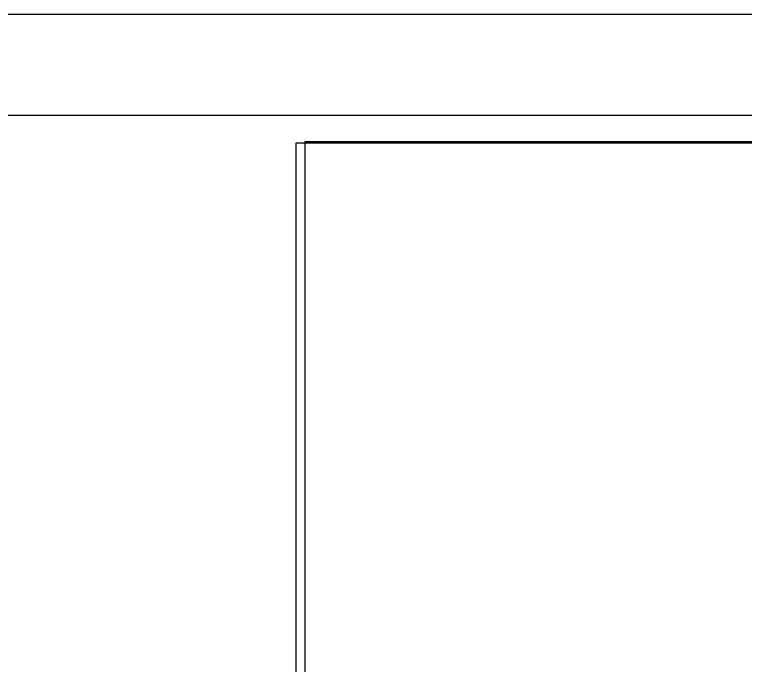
# Model space of a CAD drawing. Extents: x -23.2 to 18.8, y -18.4 to 11.3.
# Drawn here: x -7.101 to -6.01, y -6.012 to -5.041 of the extents above; entities that cross this region are included whole.
import ezdxf

# ---------------------------------------------------------------- set-up
doc = ezdxf.new("R2010")
doc.units = 0
for name, color, linetype in [('COVERING', 8, 'Continuous'), ('CUBIERTAS', 5, 'Continuous'), ('VIGAS', 5, 'Continuous')]:
    doc.layers.add(name, color=color, linetype=linetype)

msp = doc.modelspace()

# ---------------------------------------------------------------- linework, layer by layer
at = {"layer": 'COVERING'}
for p, q in [((-6.6678, -5.2307), (-6.6678, -9.6307)), ((-5.5712, -5.2307), (-6.6678, -5.2307))]:
    msp.add_line(p, q, dxfattribs=at)
at = {"layer": 'CUBIERTAS'}
for p, q in [((-5.5828, -5.2327, 3.2728), (-6.6812, -5.2327, 3.2728)), ((-6.6812, -5.2327, 3.2728), (-6.6812, -9.6291, 3.2728))]:
    msp.add_line(p, q, dxfattribs=at)
at = {"layer": 'VIGAS'}
for p, q in [((-5.5678, -5.0407), (-8.2378, -5.0407)), ((-8.2378, -5.1907), (-5.5678, -5.1907))]:
    msp.add_line(p, q, dxfattribs=at)

doc.saveas('drawing.dxf')
